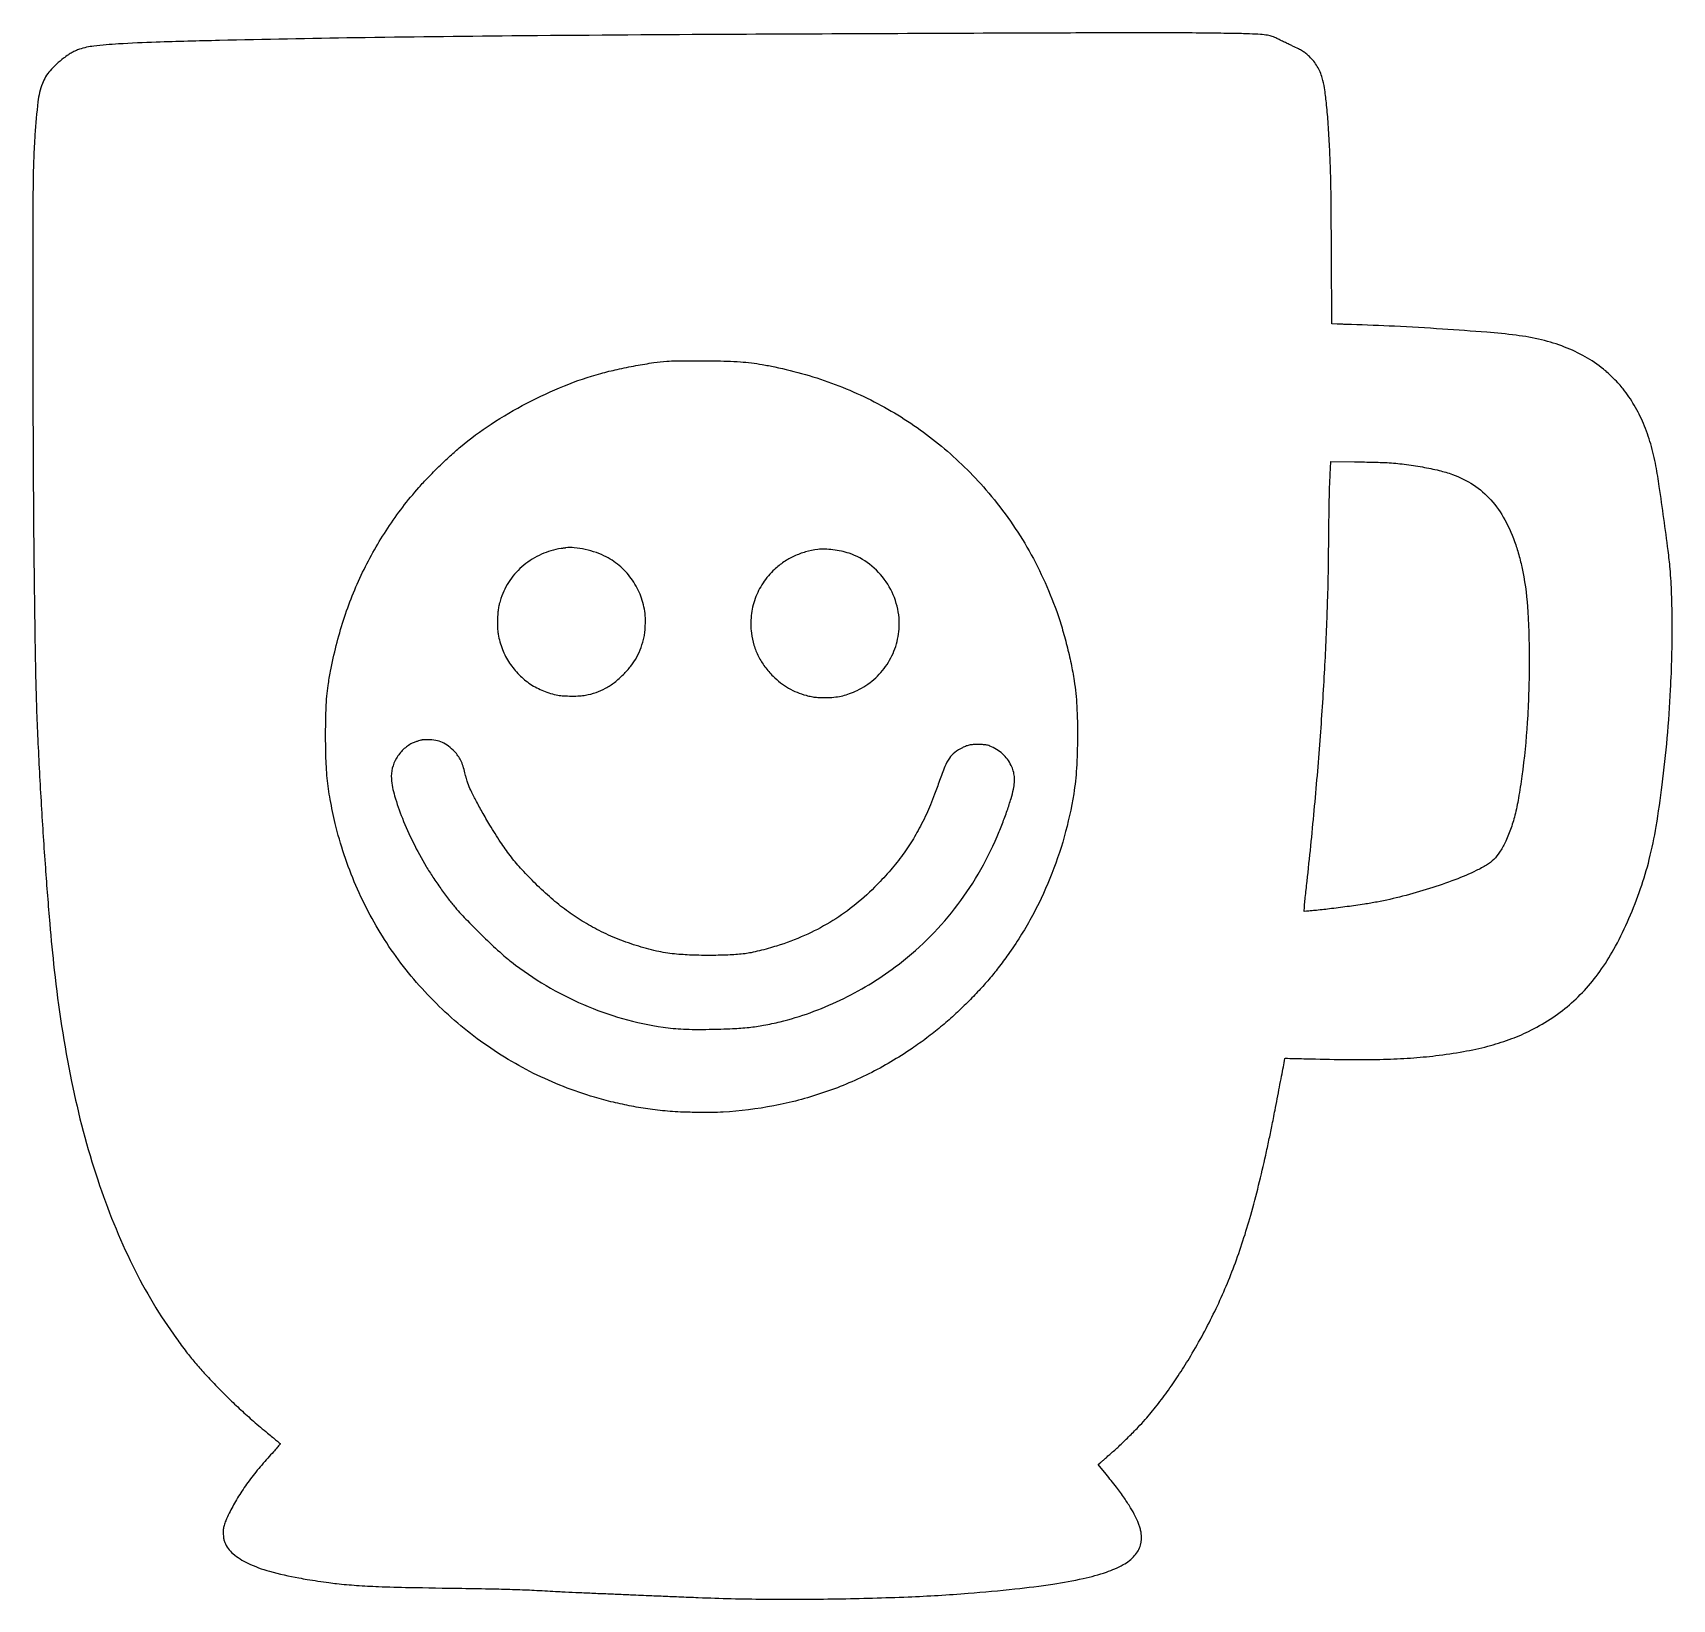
# Model space of a CAD drawing. Extents: x 2529 to 6003, y 1503 to 4822.
import ezdxf

# ---------------------------------------------------------------- set-up
doc = ezdxf.new("R2010")
doc.units = 0

msp = doc.modelspace()

# ---------------------------------------------------------------- linework, layer by layer
for points in [[(4623, 4820.925739, 0.000331), (3980.811581, 4818.085529, 0.001004), (3543.766762, 4814.984988, 0.001444), (3212.322924, 4811.010675, 0.002187), (2924, 4805.459448, 0.001864), (2790.268234, 4801.800528, 0.007887), (2710.205083, 4798.046403, 0.011979), (2657.815219, 4793.49881, 0.052479), (2627.5, 4786.865835, 0.02191), (2619.225462, 4783.712658, 0.026822), (2611.815642, 4780.027369, 0.022535), (2603.89899, 4775.061581, 0.009999), (2593.899755, 4767.843013, 0.04999), (2565.214468, 4741.37728, 0.091973), (2548.874812, 4714.259888, 0.060516), (2539.546648, 4675.805227, 0.012149), (2533.003762, 4605.5, 0.008083), (2530.449848, 4556.744872, 0.006123), (2529.168312, 4503.187669, 0.002682), (2528.635705, 4418.849568, 0.000295), (2528.565775, 4225.5, 0.001092), (2529.298037, 3921.979227, 0.001759), (2531.396464, 3663.417434, 0.001946), (2534.617305, 3455.979236, 0.00718), (2539.043079, 3325, 0.00268), (2546.533055, 3185.129701, 0.003158), (2555.170092, 3052.796387, 0.003432), (2564.493926, 2934.045289, 0.006029), (2574.061643, 2836, 0.022481), (2610.758112, 2600.047508, 0.030269), (2666.271686, 2391.166855, 0.033499), (2740.406227, 2209.397329, 0.043302), (2833.120145, 2055, 0.006889), (2853.799291, 2027.28993, 0.011054), (2872.276432, 2004.299923, 0.01097), (2891.85387, 1982.025319, 0.006652), (2915.934562, 1956.5, 0.006251), (2943.283793, 1928.969204, 0.007846), (2969.343693, 1904.175057, 0.007808), (2996.273023, 1880.113976, 0.00609), (3026.25, 1854.792282, -0.001359), (3036.503852, 1846.295716, -0.00223), (3045.132433, 1839.040777, -0.000249), (3052.788633, 1832.538331, -0.233966), (3052.966794, 1832.124509, -0.166249), (3052.551983, 1831.093762, -0.001254), (3046.505614, 1824.124336, -0.00363), (3038.485856, 1815.06064, -0.001211), (3026.621503, 1801.910658, 0.014329), (3001.234806, 1772.24412, 0.017122), (2979.118331, 1742.842429, 0.018189), (2960.291715, 1713.74679, 0.021723), (2944.79221, 1685, 0.009108), (2937.499261, 1669.216479, 0.035767), (2933.893829, 1659.124271, 0.049373), (2932.360577, 1650.347419, 0.030421), (2932.219365, 1639.854556, 0.010318), (2932.587592, 1634.447994, 0.023234), (2933.140849, 1630.377722, 0.028017), (2933.987509, 1626.881307, 0.024318), (2935.253283, 1623.328156, 0.122123), (2952.763086, 1599.508237, 0.061918), (2984.285063, 1579.295408, 0.045224), (3030.276064, 1562.187652, 0.020762), (3092.692661, 1547.953424, 0.006114), (3109.868698, 1544.996689, 0.002592), (3132.968562, 1541.433119, 0.002573), (3155.933939, 1538.132775, 0.006701), (3172.5, 1536.064872, 0.010338), (3214.75641, 1532.246836, 0.007876), (3261.157895, 1529.753454, 0.0047), (3326.218672, 1527.896663, 0.001033), (3438, 1525.989003, -0.001176), (3504.321813, 1524.838201, -0.003264), (3550.939055, 1523.615116, -0.004072), (3591.316925, 1521.962628, -0.003002), (3636, 1519.500357, 0.00357), (3649.458114, 1518.774095, 0.00042), (3679.440809, 1517.395962, 0.000527), (3713.545645, 1515.893107, 0.000559), (3747, 1514.49174, -0.000158), (3762.969689, 1513.835619, -0.000131), (3779.946875, 1513.128264, -0.000133), (3795.489945, 1512.472441, -0.00036), (3806.5, 1511.997006, 0.000463), (3828.634303, 1511.045752, 0.000166), (3860.15182, 1509.730981, 0.000151), (3897.596485, 1508.192797, 0.000112), (3939, 1506.513853, 0.008061), (4078.565544, 1503.138165, 0.005962), (4232.994871, 1503.73468, 0.006035), (4383.597186, 1507.930776, 0.009882), (4511, 1515.544165, 0.006431), (4609.977246, 1524.707106, 0.011748), (4690.402387, 1535.11297, 0.014307), (4754.914475, 1546.904093, 0.030462), (4803.771659, 1560.441278, 0.042153), (4839.562794, 1576.230028, 0.084945), (4863.681815, 1595.306953, 0.111125), (4876.136596, 1617.53272, 0.115796), (4877.614214, 1642.604115, 0.017086), (4875.740582, 1651.576437, 0.024353), (4873.42318, 1659.378331, 0.021039), (4870.098438, 1667.714526, 0.009097), (4865.009735, 1678.530224, 0.022255), (4854.953324, 1696.831279, 0.014546), (4841.831974, 1717.032355, 0.012006), (4824.932226, 1740.252188, 0.00658), (4803.183415, 1767.912326), (4786.694176, 1788.324652), (4790.658109, 1791.912326, -0.004246), (4793.126638, 1794.108695, -0.000488), (4798.727211, 1798.997583, -0.000588), (4805.401815, 1804.79876, -0.000479), (4812.561021, 1810.994339, 0.011037), (4829.929159, 1826.678144, 0.005706), (4850.975992, 1847.00377, 0.005679), (4871.242234, 1867.487571, 0.012964), (4885.944696, 1883.5, 0.012414), (4911.095783, 1913.848655, 0.011504), (4935.37558, 1946.175603, 0.011048), (4959.077558, 1980.888918, 0.009487), (4982.494488, 2018.404762, 0.021993), (5033.357648, 2112.611648, 0.023388), (5074.61826, 2209.039116, 0.021344), (5109.583964, 2316.392641, 0.01355), (5141.501158, 2444, 0.002075), (5148.321002, 2475.40407, 0.002606), (5154.3685, 2504.565567, 0.002042), (5161.149584, 2538.865063, 0.000725), (5170.573965, 2587.961189, -0.00053), (5175.020585, 2611.174734, -0.000873), (5178.835147, 2630.790561, -0.000055), (5182.300358, 2648.43511, -0.148928), (5182.527025, 2648.860359, -0.204274), (5182.957197, 2649.03337, -0.000065), (5201.691811, 2648.644737, -0.001084), (5222.51064, 2648.164993, -0.000656), (5247.153814, 2647.511291, 0.005088), (5325.859194, 2646.121378, 0.008802), (5391.296959, 2646.783674, 0.010276), (5448.537877, 2649.549105, 0.012486), (5502, 2654.578394, 0.01412), (5560.6727, 2663.266171, 0.020194), (5612.062179, 2674.521968, 0.022479), (5657.582088, 2688.650726, 0.027694), (5698.5, 2706.012433, 0.029555), (5744.308849, 2731.982872, 0.033019), (5784.982561, 2762.320331, 0.033214), (5821.104661, 2797.576834, 0.030605), (5853.316186, 2838.240774, 0.029989), (5882.827007, 2886.506389, 0.019655), (5911.160953, 2945.235094, 0.019117), (5935.830752, 3008.468006, 0.022035), (5954.320766, 3070.5, 0.019888), (5968.899834, 3140.319114, 0.010298), (5981.822552, 3228.514832, 0.009566), (5992.306365, 3327.271789, 0.008581), (5999.454382, 3430, 0.006862), (6002.163807, 3500.186791, 0.007188), (6002.888906, 3569.346012, 0.007635), (6001.670053, 3632.950604, 0.01302), (5998.458282, 3686, 0.010433), (5994.28545, 3724.71358, 0.002166), (5985.240558, 3792.541251, 0.00229), (5975.520628, 3860.783801, 0.008326), (5968.42612, 3904, 0.025919), (5957.442364, 3950.660107, 0.030061), (5942.095659, 3993.617573, 0.031508), (5922.488402, 4032.580922, 0.035153), (5898.762964, 4067.297812, 0.018644), (5890.213721, 4077.303673, 0.009407), (5878.742151, 4089.297304, 0.009404), (5866.853859, 4100.825491, 0.019063), (5857, 4109.348302, 0.040173), (5818.443057, 4135.42587, 0.036324), (5774.919194, 4156.009193, 0.034071), (5726.174505, 4171.142145, 0.027185), (5672, 4180.918911, 0.011416), (5609.943438, 4187.230476, 0.00348), (5515.762531, 4193.982339, 0.003584), (5414.095419, 4199.828579, 0.00507), (5323.5, 4203.46634, -0.001064), (5315.372799, 4203.727471, -0.000864), (5306.662013, 4204.040971, -0.000872), (5298.635144, 4204.357769, -0.002271), (5292.860044, 4204.622073), (5281.220088, 4205.207782), (5280.699602, 4352.353891, 0.000624), (5280.255019, 4445.244157, 0.003003), (5279.618124, 4498.137986, 0.004627), (5278.486556, 4539.576222, 0.00329), (5276.482791, 4586, 0.005313), (5273.599328, 4633.726992, 0.009163), (5270.050815, 4673.360878, 0.010671), (5265.967549, 4704.847772, 0.032182), (5261.358889, 4725.987963, 0.032008), (5256.810373, 4738.725435, 0.033665), (5250.736809, 4750.556303, 0.033855), (5243.166253, 4761.404913, 0.033164), (5234.152296, 4771.212435, 0.019581), (5226.659849, 4777.811384, 0.029609), (5219.607122, 4782.886083, 0.024419), (5211.06888, 4787.725993, 0.008909), (5198.546315, 4793.760301, -0.001937), (5191.384346, 4797.089239, -0.001245), (5183.101105, 4801.003642, -0.001251), (5175.013083, 4804.875291, -0.002349), (5168.5, 4808.050872, 0.006637), (5160.789593, 4811.728725, 0.020459), (5155.449235, 4813.92947, 0.026699), (5150.780241, 4815.35635, 0.019854), (5145.5, 4816.445985, 0.024169), (5130.193875, 4818.221324, 0.007803), (5107.391509, 4819.397582, 0.005006), (5073.549098, 4820.275022, 0.001265), (5018.5, 4821.011559, 0.001191), (4953.006222, 4821.566031, 0.001575), (4893.34417, 4821.741019, 0.00079), (4808.907171, 4821.589239, 0.000095)], [(4000.42385, 4125.975262, -0.007798), (4028.044228, 4124.511765, -0.012798), (4051.353711, 4122.311169, -0.012928), (4074.353727, 4118.939003, -0.008169), (4101, 4113.875989, -0.039191), (4229.330206, 4076.633712, -0.041578), (4347.636912, 4020.37309, -0.041814), (4454.415352, 3945.651038, -0.040557), (4548.459473, 3853.5, -0.023174), (4594.946322, 3794.60053, -0.02376), (4635.370222, 3732.127439, -0.02367), (4669.819552, 3665.869651, -0.022612), (4698.4319, 3595.647159, -0.013045), (4709.733825, 3561.034239, -0.010636), (4720.065437, 3523.447433, -0.010597), (4728.832857, 3485.278543, -0.012601), (4735.428095, 3448.909178, -0.025506), (4740.974623, 3395.349704, -0.014019), (4742.566764, 3329.448254, -0.014015), (4740.459712, 3263.437631, -0.025069), (4734.499018, 3209.5, -0.028277), (4714.386628, 3118.15866, -0.028526), (4684.140446, 3029.943315, -0.028722), (4644.28651, 2946.325893, -0.02962), (4595.476301, 2868.717929, -0.008865), (4574.747874, 2840.782867, -0.011886), (4554.921617, 2816.259339, -0.011849), (4533.902427, 2792.646263, -0.008723), (4509.558674, 2767.465087, -0.010825), (4481.137795, 2740.278278, -0.012032), (4452.531133, 2715.314763, -0.012164), (4423.048318, 2691.999749, -0.011595), (4392, 2669.759454, -0.034253), (4300.47077, 2616.140615, -0.034164), (4202.399587, 2575.467371, -0.033916), (4099.004178, 2548.289889, -0.032688), (3991.598838, 2534.916174, -0.013212), (3968.038525, 2534.159539, -0.004754), (3934.489258, 2534.287919, -0.004678), (3901.203959, 2535.043298, -0.014887), (3879, 2536.417661, -0.010673), (3836.844253, 2541.198845, -0.012889), (3797.518023, 2547.547508, -0.013026), (3758.930044, 2555.84822, -0.011352), (3719, 2566.497687, -0.045148), (3589.877905, 2617.111049, -0.043737), (3470.467074, 2690.524421, -0.04361), (3365.329343, 2783.823995, -0.044309), (3278.586002, 2893.480151, -0.022218), (3243.574988, 2952.384658, -0.021142), (3213.298836, 3015.131241, -0.021136), (3188.42214, 3080.229206, -0.022173), (3169.573229, 3146.172102, -0.013771), (3158.904912, 3197.089348, -0.020346), (3152.612958, 3242.290608, -0.018498), (3149.661529, 3290.908671, -0.00905), (3149.317456, 3353, -0.004634), (3150.13759, 3390.572123, -0.014363), (3151.653618, 3415.886203, -0.016466), (3154.495821, 3439.1693, -0.007781), (3159.615279, 3469, -0.031684), (3187.143722, 3577.320078, -0.034015), (3227.648497, 3678.665297, -0.034413), (3281.016445, 3772.520627, -0.034071), (3346.914503, 3858.5, -0.011387), (3366.267139, 3879.490155, -0.007533), (3389.394123, 3902.743687, -0.007521), (3413.290114, 3925.3658, -0.011079), (3435, 3944.438477, -0.030103), (3500.189172, 3992.820608, -0.024114), (3575.629831, 4037.029744, -0.024078), (3655.122592, 4073.843837, -0.029689), (3732.488415, 4100.015179, -0.012498), (3766.981952, 4108.523635, -0.008477), (3806.643295, 4116.558944, -0.008467), (3844.495615, 4122.900997, -0.020871), (3872.5, 4125.918451, -0.014247), (3891.89183, 4126.638364, -0.002043), (3931.601399, 4126.818247, -0.002464), (3972.144561, 4126.636444, -0.006982)], [(5398.5, 3911.023438, -0.015975), (5435.155834, 3907.661233, -0.013761), (5473.405258, 3901.843854, -0.014218), (5508.942082, 3894.384975, -0.026838), (5537.010973, 3886.039851, -0.059756), (5581.612639, 3863.829714, -0.064198), (5618.506994, 3832.142964, -0.059767), (5648.137134, 3790.069816, -0.042238), (5671.187634, 3737, -0.009281), (5675.50736, 3723.363211, -0.00729), (5679.697756, 3708.433206, -0.007298), (5683.444748, 3693.411764, -0.009397), (5686.425416, 3679.5, -0.034206), (5696.950347, 3594.978002, -0.015041), (5699.817404, 3482.218647, -0.014683), (5695.680118, 3360.663096, -0.017721), (5684.410535, 3247, -0.009479), (5677.201938, 3200.322048, -0.01902), (5669.420293, 3163.851269, -0.023264), (5660.20687, 3133.505427, -0.027834), (5648.660112, 3105.960265, -0.030495), (5637.059503, 3085.393672, -0.055868), (5624.880441, 3070.521159, -0.054347), (5609.474034, 3058.454397, -0.027313), (5587.777825, 3046.567006, -0.021417), (5542.530158, 3027.234083, -0.013726), (5488.539087, 3008.528584, -0.013429), (5431.659924, 2992.22153, -0.016271), (5377.5, 2980.12092, -0.009085), (5350.476752, 2975.507044, -0.003857), (5314.107783, 2970.262195, -0.003878), (5276.499084, 2965.431137, -0.006612), (5245, 2962.054928, 0.000544), (5240.201584, 2961.59944, 0.000508), (5235.293753, 2961.123136, 0.000506), (5230.935912, 2960.691282, 0.001736), (5228.106393, 2960.398064), (5222.712786, 2959.820202), (5223.399062, 2969.660101, -0.007531), (5223.917294, 2975.764391, -0.000836), (5225.333722, 2989.681405, -0.001018), (5227.08108, 3006.240014, -0.000825), (5229.021432, 3024, 0.004408), (5244.309326, 3173.87148, 0.004542), (5256.786766, 3322.50116, 0.004711), (5266.123736, 3465.40174, 0.005915), (5271.961059, 3598, -0.000467), (5272.388291, 3610.903138, -0.000487), (5272.833824, 3623.625, -0.000468), (5273.23992, 3634.62057, -0.002144), (5273.508906, 3641, 0.007712), (5273.756732, 3648.990591, 0.000337), (5274.17275, 3676.894534, 0.000572), (5274.606003, 3709.989067, 0.000408), (5275.018492, 3747.045221, -0.000687), (5275.672154, 3802.966389, -0.002681), (5276.309039, 3837.530994, -0.003696), (5277.203615, 3866.215015, -0.002392), (5278.642959, 3899.395877), (5279.312348, 3913.291754), (5329.906174, 3912.693921, -0.001526), (5350.596037, 3912.386304, -0.001608), (5370.925564, 3911.95661, -0.001536), (5388.454851, 3911.475839, -0.007258)], [(3658, 3730.360665, -0.000491), (3656.584183, 3730.154261, -0.000096), (3654.03125, 3729.785143, -0.000102), (3651.054707, 3729.355976, -0.000094), (3648, 3728.91676, 0.069882), (3606.382016, 3716.852223, 0.067536), (3569.162417, 3693.695435, 0.067998), (3539.669992, 3661.627316, 0.072605), (3520.64483, 3623.5, 0.014307), (3517.250748, 3612.095902, 0.02479), (3515.17971, 3602.430937, 0.022939), (3513.980543, 3592.108526, 0.010366), (3513.312467, 3578.5, 0.004425), (3513.103672, 3567.778457, 0.014834), (3513.237478, 3560.753212, 0.018848), (3513.763851, 3554.676161, 0.011266), (3514.823657, 3547.5, 0.026003), (3518.47667, 3531.251916, 0.025389), (3523.81959, 3515.337857, 0.025678), (3530.675953, 3500.229662, 0.02823), (3538.854762, 3486.391922, 0.0477), (3559.062473, 3461.686371, 0.051138), (3583.155147, 3441.895011, 0.051074), (3610.791752, 3427.385735, 0.047363), (3641.5, 3418.331077, 0.035736), (3653.230431, 3416.909013, 0.012038), (3670.465398, 3416.475909, 0.012099), (3687.749437, 3416.876056, 0.034287), (3699.723557, 3418.269991, 0.036504), (3722.150305, 3424.173911, 0.041902), (3742.421238, 3433.08434, 0.040631), (3761.427141, 3445.512443, 0.031028), (3780.078, 3461.948905, 0.032079), (3795.998695, 3480.018782, 0.038761), (3808.39774, 3498.917615, 0.039217), (3817.621128, 3519.310203, 0.034205), (3824.050882, 3541.84143, 0.028162), (3825.707372, 3552.562861, 0.013922), (3826.659458, 3566.311535, 0.013926), (3826.846586, 3580.22886, 0.025587), (3826.104186, 3591.535121, 0.061854), (3817.172435, 3627.989006, 0.059276), (3799.514298, 3661.722081, 0.059526), (3774.518529, 3690.246195, 0.063437), (3744, 3711.377549, 0.036909), (3723.071149, 3720.352875, 0.028531), (3699.173602, 3727.077387, 0.029239), (3676.103084, 3730.771845, 0.061597)], [(4192.23261, 3726.966338, 0.036378), (4166.33711, 3721.768083, 0.04017), (4142.346916, 3712.980315, 0.040728), (4120.359638, 3700.5996, 0.039495), (4100.42714, 3684.704113, 0.057953), (4076.156197, 3656.056264, 0.059849), (4059.416706, 3622.900821, 0.060146), (4051.063917, 3586.876772, 0.05958), (4051.484053, 3549.781438, 0.041155), (4056.969447, 3524.37097, 0.042901), (4066.493204, 3500.569627, 0.042538), (4080.026467, 3478.565419, 0.039134), (4097.43621, 3458.5, 0.029729), (4113.344392, 3444.590296, 0.033658), (4130.169549, 3433.282368, 0.034152), (4148.132445, 3424.468051, 0.032431), (4167.437428, 3418.004945, 0.015665), (4178.995147, 3415.336614, 0.023436), (4189.241959, 3413.801549, 0.021944), (4200.070269, 3413.173263, 0.011671), (4213.5, 3413.297689, 0.020923), (4230.55212, 3414.569475, 0.030942), (4245.308038, 3417.226386, 0.030684), (4259.714039, 3421.704198, 0.020113), (4275.709227, 3428.522212, 0.068146), (4311.100594, 3451.670883, 0.068301), (4338.935405, 3483.465496, 0.068099), (4357.237361, 3521.673836, 0.067077), (4364.725503, 3563.593226, 0.083194), (4358.622852, 3612.880094, 0.077889), (4336.775066, 3658.731905, 0.078072), (4302.004821, 3695.612563, 0.084223), (4258.445861, 3718.900416, 0.028023), (4242.174963, 3723.348969, 0.022412), (4224.247166, 3726.353284, 0.022938), (4206.840985, 3727.667348, 0.038735)], [(3353, 3323.313413, 0.030709), (3348.832572, 3322.356976, 0.010826), (3342.988924, 3320.493812, 0.011048), (3337.084511, 3318.322499, 0.022695), (3332.586337, 3316.314423, 0.074075), (3313.782666, 3303.084226, 0.069534), (3299.178287, 3284.685664, 0.070858), (3290.388097, 3263.338301, 0.082561), (3288.540925, 3241.5, 0.052339), (3295.388414, 3204.899335, 0.021978), (3311.809407, 3157.497059, 0.020682), (3334.776352, 3105.899601, 0.019784), (3362.242878, 3055.587548, 0.010639), (3376.626285, 3032.67355, 0.008531), (3393.044549, 3008.617577, 0.00873), (3409.432622, 2986.301083, 0.016227), (3423.608475, 2968.889623, 0.014091), (3449.603699, 2940.645057, 0.007107), (3483.868709, 2906.444799, 0.006931), (3518.023899, 2874.21662, 0.020293), (3542.736922, 2853.319192, 0.031669), (3616.41082, 2803.127937, 0.032141), (3695.479902, 2762.917497, 0.032316), (3778.622568, 2733.357713, 0.032825), (3864.450386, 2714.942292, 0.012938), (3885.61711, 2712.393096, 0.011791), (3907.552791, 2710.846263, 0.010215), (3932.295994, 2710.193177, 0.005868), (3962.133155, 2710.365579, 0.006007), (4011.627, 2711.827446, 0.016325), (4046.606291, 2714.427253, 0.019671), (4077.440257, 2718.966669, 0.012955), (4112.5, 2726.49132, 0.027221), (4175.939868, 2745.543832, 0.024446), (4239.314053, 2771.970121, 0.024274), (4300.275936, 2804.681275, 0.025807), (4356.5, 2842.540455, 0.032908), (4423.468344, 2900.103749, 0.033058), (4482.195799, 2965.873316, 0.032902), (4531.988971, 3039.123059, 0.031919), (4572.305304, 3119, 0.008872), (4583.406709, 3146.327922, 0.008931), (4593.506143, 3173.973107, 0.009426), (4601.739014, 3199.364002, 0.019602), (4606.998713, 3219.5, 0.034564), (4609.017063, 3233.112349, 0.044533), (4608.879218, 3245.749987, 0.046107), (4606.535058, 3257.804747, 0.041558), (4601.968972, 3269.672845, 0.049391), (4593.975929, 3282.73767, 0.047558), (4583.484505, 3294.163369, 0.046797), (4570.849192, 3303.559739, 0.044735), (4556.5, 3310.606493, 0.022023), (4552.127329, 3312.070341, 0.033495), (4548.212318, 3312.913159, 0.023129), (4543.291875, 3313.401027, 0.005394), (4535, 3313.747747, 0.015976), (4523.388811, 3313.736741, 0.037753), (4514.791974, 3312.801453, 0.042773), (4507.099959, 3310.678146, 0.026581), (4498.5, 3306.960998, 0.050979), (4482.528617, 3296.880932, 0.074896), (4471.153648, 3284.826727, 0.053452), (4461.446155, 3267.061492, 0.014679), (4450.081118, 3237.225003, -0.004646), (4439.721137, 3208.295196, -0.009731), (4431.019139, 3186.03342, -0.011231), (4422.324787, 3166.275993, -0.009019), (4412.116632, 3145.413207, -0.020204), (4391.999998, 3109.742402, -0.021298), (4369.396908, 3076.453112, -0.020539), (4343.273902, 3044.158814, -0.01633), (4312.577497, 3011.463462, -0.029168), (4266.709217, 2970.748997, -0.03176), (4217.649979, 2936.887858, -0.031378), (4164.150306, 2909.178618, -0.027172), (4105, 2886.858582, -0.009376), (4087.352718, 2881.635785, -0.00776), (4068.374952, 2876.719757, -0.007864), (4050.803025, 2872.749305, -0.020392), (4038, 2870.608009, -0.020164), (4006.359906, 2867.924392, -0.01013), (3966.266478, 2866.96067, -0.010052), (3924.786721, 2867.63815, -0.014886), (3888.5, 2870.044053, -0.031995), (3850.454422, 2876.181648, -0.020783), (3807.45899, 2887.871612, -0.020235), (3763.889643, 2903.652132, -0.023643), (3724, 2922.199838, -0.019634), (3688.585055, 2942.560739, -0.020679), (3655.502213, 2965.310284, -0.019877), (3623.279378, 2991.554259, -0.015588), (3590.433369, 3022.425391, -0.011991), (3562.281761, 3051.971828, -0.019843), (3540.156155, 3078.370405, -0.019345), (3519.81284, 3106.914315, -0.010716), (3497.11607, 3143.189938, -0.005687), (3481.074426, 3170.803601, -0.007927), (3467.398729, 3195.893235, -0.008698), (3456.726857, 3217.122471, -0.026556), (3450.51887, 3232, -0.01324), (3449.258764, 3235.857574, -0.004435), (3447.617722, 3241.55625, -0.004409), (3445.912211, 3247.898598, -0.005025), (3444.394338, 3254, 0.021931), (3440.380122, 3268.085506, 0.033564), (3435.571016, 3279.832109, 0.037125), (3429.666792, 3289.911165, 0.037704), (3422.3643, 3298.950843, 0.041443), (3409.687366, 3310.366401, 0.057862), (3396.572071, 3318.133122, 0.05975), (3382.363849, 3322.5236, 0.048236), (3366.436111, 3323.863818, 0.003207), (3362.065578, 3323.781352, 0.003915), (3357.978108, 3323.645961, 0.00329), (3354.544454, 3323.482663, 0.027531)]]:
    msp.add_lwpolyline(points, format="xyb", close=True)

doc.saveas('drawing.dxf')
